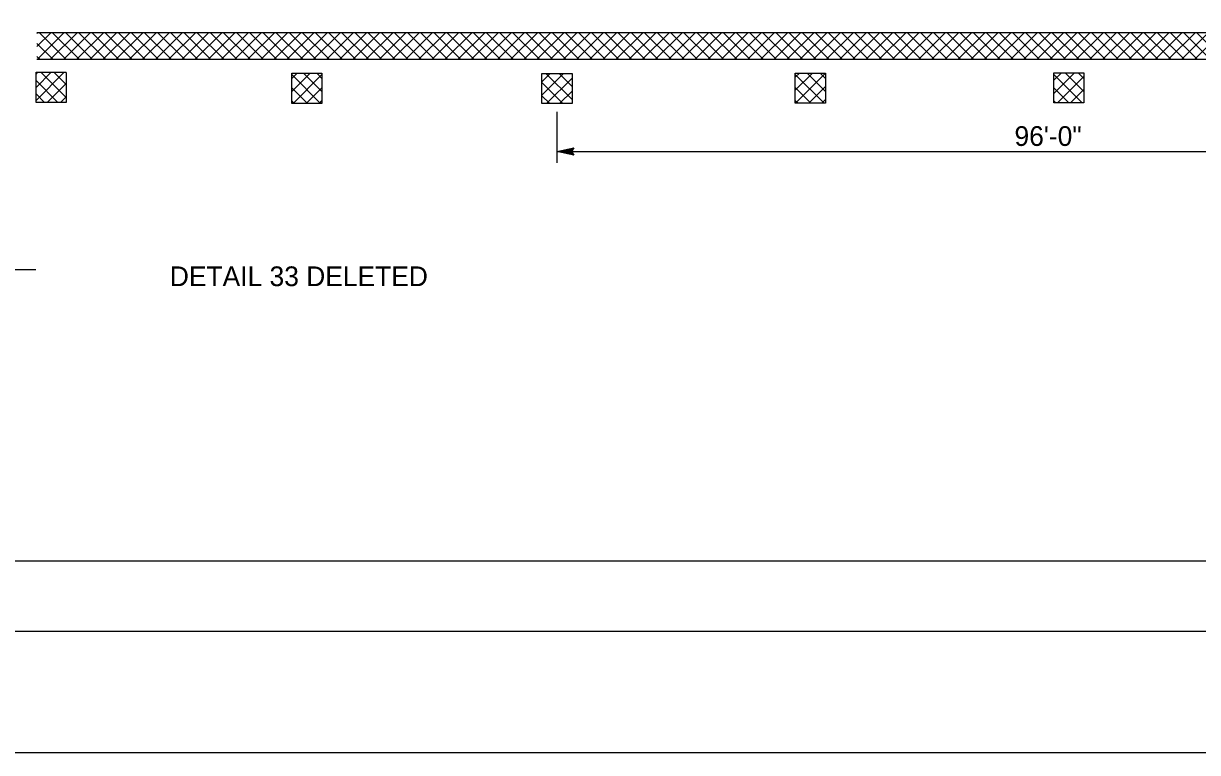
# Model space of a CAD drawing. Extents: x -893 to 867, y -474 to 712.
# Drawn here: x -305.4 to 111.1, y -474 to -215.2 of the extents above; entities that cross this region are included whole.
import ezdxf

# ---------------------------------------------------------------- set-up
doc = ezdxf.new("R2010")
doc.units = 0
for name, color, linetype in [('10 Sheet Format', 7, 'Continuous'), ('56 Stage 3 Anno', 7, 'Continuous'), ('57 Undefined', 7, 'Continuous'), ('60 Nongeo Data', 7, 'Continuous')]:
    doc.layers.add(name, color=color, linetype=linetype)

msp = doc.modelspace()

# ---------------------------------------------------------------- linework, layer by layer
at = {"layer": '10 Sheet Format'}
msp.add_line((-813.45, -406.04), (811.55, -406.04), dxfattribs=at)
for points in [[(-893.46, -474.05), (866.55, -474.05), (866.55, 711.96), (-893.46, 711.96)], [(-863.43, 668.96), (836.57, 668.96), (836.57, -431.04), (-863.43, -431.04)], [(-863.43, 668.96), (836.57, 668.96), (836.57, -431.04), (-863.43, -431.04)]]:
    msp.add_lwpolyline(points, close=True, dxfattribs=at)
at = {"layer": '56 Stage 3 Anno'}
for p, q in [((-116.2, -246.53), (-116.2, -264.64)), ((-116.2, -260.65), (-110.2, -259.32)), ((-110.2, -261.99), (-116.2, -260.65)), ((-116.2, -260.65), (-116.2, -260.65)), ((-116.2, -260.65), (244.25, -260.65)), ((-110.42, -261.64), (-114.82, -260.65)), ((-114.81, -260.65), (-110.43, -259.68)), ((-113.44, -260.66), (-110.61, -260.03)), ((-110.65, -261.28), (-113.44, -260.66)), ((-112.06, -260.66), (-110.85, -260.39)), ((-110.83, -260.93), (-112.06, -260.66)), ((-110.2, -259.32), (-111, -260.65)), ((-111, -260.65), (-110.2, -261.99)), ((-110.2, -259.32), (-110.2, -259.32)), ((-110.2, -261.99), (-110.2, -261.99))]:
    msp.add_line(p, q, dxfattribs=at)
at = {"layer": '57 Undefined'}
msp.add_line((-400.52, -302.56), (-301.09, -302.56), dxfattribs=at)
at = {"layer": '60 Nongeo Data'}
for p, q in [((-300.64, -218.37), (357.11, -218.37)), ((357.11, -228.03), (-300.64, -228.03)), ((-300.98, -232.53), (-290.28, -232.53)), ((-300.98, -243.23), (-300.98, -232.53)), ((-290.28, -232.63), (-290.28, -243.23)), ((-210.25, -232.87), (-199.55, -232.87)), ((-210.25, -243.57), (-210.25, -232.87)), ((-199.55, -232.87), (-199.55, -243.57)), ((-121.5, -232.98), (-110.8, -232.98)), ((-121.5, -243.67), (-121.5, -232.98)), ((-110.8, -232.98), (-110.8, -243.67)), ((-31.58, -232.82), (-20.89, -232.82)), ((-31.58, -243.52), (-31.58, -232.82)), ((-20.89, -232.82), (-20.89, -243.52)), ((60.11, -232.68), (70.81, -232.68)), ((60.11, -243.38), (60.11, -232.68)), ((70.81, -232.68), (70.81, -243.38)), ((-290.28, -243.23), (-300.98, -243.23)), ((-199.55, -243.57), (-210.25, -243.57)), ((-110.8, -243.67), (-121.5, -243.67)), ((-20.89, -243.52), (-31.58, -243.52)), ((70.81, -243.38), (60.11, -243.38))]:
    msp.add_line(p, q, dxfattribs=at)
for points in [[(-300.64, -223.39), (-295.62, -218.37)], [(-300.64, -218.73), (-300.29, -218.37)], [(-300.61, -228.03), (-290.96, -218.37)], [(-290.24, -228.03), (-299.89, -218.37)], [(-295.94, -228.03), (-286.29, -218.37)], [(-285.57, -228.03), (-295.22, -218.37)], [(-291.28, -228.03), (-281.62, -218.37)], [(-280.91, -228.03), (-290.56, -218.37)], [(-286.61, -228.03), (-276.96, -218.37)], [(-276.24, -228.03), (-285.89, -218.37)], [(-281.94, -228.03), (-272.29, -218.37)], [(-271.57, -228.03), (-281.22, -218.37)], [(-277.27, -228.03), (-267.62, -218.37)], [(-266.91, -228.03), (-276.56, -218.37)], [(-272.61, -228.03), (-262.96, -218.37)], [(-262.24, -228.03), (-271.89, -218.37)], [(-267.94, -228.03), (-258.29, -218.37)], [(-257.57, -228.03), (-267.22, -218.37)], [(-263.27, -228.03), (-253.62, -218.37)], [(-252.91, -228.03), (-262.56, -218.37)], [(-258.61, -228.03), (-248.96, -218.37)], [(-248.24, -228.03), (-257.89, -218.37)], [(-253.94, -228.03), (-244.29, -218.37)], [(-243.57, -228.03), (-253.22, -218.37)], [(-249.27, -228.03), (-239.62, -218.37)], [(-238.9, -228.03), (-248.56, -218.37)], [(-244.61, -228.03), (-234.96, -218.37)], [(-234.24, -228.03), (-243.89, -218.37)], [(-239.94, -228.03), (-230.29, -218.37)], [(-229.57, -228.03), (-239.22, -218.37)], [(-235.27, -228.03), (-225.62, -218.37)], [(-224.9, -228.03), (-234.55, -218.37)], [(-230.61, -228.03), (-220.95, -218.37)], [(-220.24, -228.03), (-229.89, -218.37)], [(-225.94, -228.03), (-216.29, -218.37)], [(-215.57, -228.03), (-225.22, -218.37)], [(-221.27, -228.03), (-211.62, -218.37)], [(-210.9, -228.03), (-220.55, -218.37)], [(-216.6, -228.03), (-206.95, -218.37)], [(-206.24, -228.03), (-215.89, -218.37)], [(-211.94, -228.03), (-202.29, -218.37)], [(-201.57, -228.03), (-211.22, -218.37)], [(-207.27, -228.03), (-197.62, -218.37)], [(-196.9, -228.03), (-206.55, -218.37)], [(-202.6, -228.03), (-192.95, -218.37)], [(-192.24, -228.03), (-201.89, -218.37)], [(-197.94, -228.03), (-188.29, -218.37)], [(-187.57, -228.03), (-197.22, -218.37)], [(-193.27, -228.03), (-183.62, -218.37)], [(-182.9, -228.03), (-192.55, -218.37)], [(-188.6, -228.03), (-178.95, -218.37)], [(-178.23, -228.03), (-187.89, -218.37)], [(-183.94, -228.03), (-174.29, -218.37)], [(-173.57, -228.03), (-183.22, -218.37)], [(-179.27, -228.03), (-169.62, -218.37)], [(-168.9, -228.03), (-178.55, -218.37)], [(-174.6, -228.03), (-164.95, -218.37)], [(-164.23, -228.03), (-173.88, -218.37)], [(-169.94, -228.03), (-160.28, -218.37)], [(-159.57, -228.03), (-169.22, -218.37)], [(-165.27, -228.03), (-155.62, -218.37)], [(-154.9, -228.03), (-164.55, -218.37)], [(-160.6, -228.03), (-150.95, -218.37)], [(-150.23, -228.03), (-159.88, -218.37)], [(-155.94, -228.03), (-146.28, -218.37)], [(-145.57, -228.03), (-155.22, -218.37)], [(-151.27, -228.03), (-141.62, -218.37)], [(-140.9, -228.03), (-150.55, -218.37)], [(-146.6, -228.03), (-136.95, -218.37)], [(-136.23, -228.03), (-145.88, -218.37)], [(-141.93, -228.03), (-132.28, -218.37)], [(-131.57, -228.03), (-141.22, -218.37)], [(-137.27, -228.03), (-127.62, -218.37)], [(-126.9, -228.03), (-136.55, -218.37)], [(-132.6, -228.03), (-122.95, -218.37)], [(-122.23, -228.03), (-131.88, -218.37)], [(-127.93, -228.03), (-118.28, -218.37)], [(-117.57, -228.03), (-127.22, -218.37)], [(-123.27, -228.03), (-113.62, -218.37)], [(-112.9, -228.03), (-122.55, -218.37)], [(-118.6, -228.03), (-108.95, -218.37)], [(-108.23, -228.03), (-117.88, -218.37)], [(-113.93, -228.03), (-104.28, -218.37)], [(-103.56, -228.03), (-113.22, -218.37)], [(-109.27, -228.03), (-99.62, -218.37)], [(-98.9, -228.03), (-108.55, -218.37)], [(-104.6, -228.03), (-94.95, -218.37)], [(-94.23, -228.03), (-103.88, -218.37)], [(-99.93, -228.03), (-90.28, -218.37)], [(-89.56, -228.03), (-99.21, -218.37)], [(-95.27, -228.03), (-85.61, -218.37)], [(-84.9, -228.03), (-94.55, -218.37)], [(-90.6, -228.03), (-80.95, -218.37)], [(-80.23, -228.03), (-89.88, -218.37)], [(-85.93, -228.03), (-76.28, -218.37)], [(-75.56, -228.03), (-85.21, -218.37)], [(-81.26, -228.03), (-71.61, -218.37)], [(-70.9, -228.03), (-80.55, -218.37)], [(-76.6, -228.03), (-66.95, -218.37)], [(-66.23, -228.03), (-75.88, -218.37)], [(-71.93, -228.03), (-62.28, -218.37)], [(-61.56, -228.03), (-71.21, -218.37)], [(-67.26, -228.03), (-57.61, -218.37)], [(-56.9, -228.03), (-66.55, -218.37)], [(-62.6, -228.03), (-52.95, -218.37)], [(-52.23, -228.03), (-61.88, -218.37)], [(-57.93, -228.03), (-48.28, -218.37)], [(-47.56, -228.03), (-57.21, -218.37)], [(-53.26, -228.03), (-43.61, -218.37)], [(-42.89, -228.03), (-52.55, -218.37)], [(-48.6, -228.03), (-38.95, -218.37)], [(-38.23, -228.03), (-47.88, -218.37)], [(-43.93, -228.03), (-34.28, -218.37)], [(-33.56, -228.03), (-43.21, -218.37)], [(-39.26, -228.03), (-29.61, -218.37)], [(-28.89, -228.03), (-38.54, -218.37)], [(-34.6, -228.03), (-24.94, -218.37)], [(-24.23, -228.03), (-33.88, -218.37)], [(-29.93, -228.03), (-20.28, -218.37)], [(-19.56, -228.03), (-29.21, -218.37)], [(-25.26, -228.03), (-15.61, -218.37)], [(-14.89, -228.03), (-24.54, -218.37)], [(-20.59, -228.03), (-10.94, -218.37)], [(-10.23, -228.03), (-19.88, -218.37)], [(-15.93, -228.03), (-6.28, -218.37)], [(-5.56, -228.03), (-15.21, -218.37)], [(-11.26, -228.03), (-1.61, -218.37)], [(-0.89, -228.03), (-10.54, -218.37)], [(-6.59, -228.03), (3.06, -218.37)], [(3.77, -228.03), (-5.88, -218.37)], [(-1.93, -228.03), (7.72, -218.37)], [(8.44, -228.03), (-1.21, -218.37)], [(2.74, -228.03), (12.39, -218.37)], [(13.11, -228.03), (3.46, -218.37)], [(7.41, -228.03), (17.06, -218.37)], [(17.78, -228.03), (8.12, -218.37)], [(12.07, -228.03), (21.72, -218.37)], [(22.44, -228.03), (12.79, -218.37)], [(16.74, -228.03), (26.39, -218.37)], [(27.11, -228.03), (17.46, -218.37)], [(21.41, -228.03), (31.06, -218.37)], [(31.78, -228.03), (22.12, -218.37)], [(26.07, -228.03), (35.72, -218.37)], [(36.44, -228.03), (26.79, -218.37)], [(30.74, -228.03), (40.39, -218.37)], [(41.11, -228.03), (31.46, -218.37)], [(35.41, -228.03), (45.06, -218.37)], [(45.78, -228.03), (36.13, -218.37)], [(40.07, -228.03), (49.73, -218.37)], [(50.44, -228.03), (40.79, -218.37)], [(44.74, -228.03), (54.39, -218.37)], [(55.11, -228.03), (45.46, -218.37)], [(49.41, -228.03), (59.06, -218.37)], [(59.78, -228.03), (50.13, -218.37)], [(54.08, -228.03), (63.73, -218.37)], [(64.44, -228.03), (54.79, -218.37)], [(58.74, -228.03), (68.39, -218.37)], [(69.11, -228.03), (59.46, -218.37)], [(63.41, -228.03), (73.06, -218.37)], [(73.78, -228.03), (64.13, -218.37)], [(68.08, -228.03), (77.73, -218.37)], [(78.44, -228.03), (68.79, -218.37)], [(72.74, -228.03), (82.39, -218.37)], [(83.11, -228.03), (73.46, -218.37)], [(77.41, -228.03), (87.06, -218.37)], [(87.78, -228.03), (78.13, -218.37)], [(82.08, -228.03), (91.73, -218.37)], [(92.45, -228.03), (82.79, -218.37)], [(86.74, -228.03), (96.39, -218.37)], [(97.11, -228.03), (87.46, -218.37)], [(91.41, -228.03), (101.06, -218.37)], [(101.78, -228.03), (92.13, -218.37)], [(96.08, -228.03), (105.73, -218.37)], [(106.45, -228.03), (96.79, -218.37)], [(100.74, -228.03), (110.4, -218.37)], [(111.11, -228.03), (101.46, -218.37)], [(105.41, -228.03), (115.06, -218.37)], [(115.78, -228.03), (106.13, -218.37)], [(110.08, -228.03), (119.73, -218.37)], [(120.45, -228.03), (110.8, -218.37)], [(-294.91, -228.03), (-300.64, -222.29)], [(-299.57, -228.03), (-300.64, -226.96)], [(-300.98, -242.56), (-290.95, -232.53)], [(-300.98, -237.89), (-295.62, -232.53)], [(-300.98, -233.23), (-300.29, -232.53)], [(-290.28, -241.53), (-299.28, -232.53)], [(-290.28, -236.86), (-294.62, -232.53)], [(-210.25, -239.4), (-203.72, -232.87)], [(-210.25, -234.73), (-208.38, -232.87)], [(-199.55, -239.37), (-206.04, -232.87)], [(-199.55, -234.7), (-201.38, -232.87)], [(-121.5, -240.61), (-113.87, -232.98)], [(-121.5, -235.94), (-118.54, -232.98)], [(-110.8, -242.25), (-120.08, -232.98)], [(-110.8, -237.59), (-115.41, -232.98)], [(-31.58, -238.92), (-25.48, -232.82)], [(-31.58, -234.25), (-30.15, -232.82)], [(-31.51, -243.52), (-20.89, -232.89)], [(-20.89, -239.36), (-27.42, -232.82)], [(-20.89, -234.69), (-22.75, -232.82)], [(60.11, -240.05), (67.48, -232.68)], [(60.11, -235.38), (62.81, -232.68)], [(70.81, -239.38), (64.11, -232.68)], [(70.81, -234.71), (68.77, -232.68)], [(-293.25, -243.23), (-300.98, -235.5)], [(-296.98, -243.23), (-290.28, -236.53)], [(-200.01, -243.57), (-210.25, -233.34)], [(-209.75, -243.57), (-199.55, -233.37)], [(-114.05, -243.67), (-121.5, -236.22)], [(-119.9, -243.67), (-110.8, -234.58)], [(-21.39, -243.52), (-31.58, -233.33)], [(70.14, -243.38), (60.11, -233.35)], [(61.45, -243.38), (70.81, -234.02)], [(-297.92, -243.23), (-300.98, -240.17)], [(-292.32, -243.23), (-290.28, -241.2)], [(-204.68, -243.57), (-210.25, -238)], [(-205.08, -243.57), (-199.55, -238.04)], [(-118.72, -243.67), (-121.5, -240.89)], [(-115.23, -243.67), (-110.8, -239.24)], [(-26.06, -243.52), (-31.58, -237.99)], [(-26.84, -243.52), (-20.89, -237.56)], [(65.47, -243.38), (60.11, -238.01)], [(66.11, -243.38), (70.81, -238.68)], [(-209.35, -243.57), (-210.25, -242.67)], [(-200.41, -243.57), (-199.55, -242.7)], [(-30.72, -243.52), (-31.58, -242.66)], [(-22.18, -243.52), (-20.89, -242.22)], [(60.8, -243.38), (60.11, -242.68)], [(70.78, -243.38), (70.81, -243.35)]]:
    msp.add_lwpolyline(points, dxfattribs=at)

# ---------------------------------------------------------------- texts
at = {"layer": '57 Undefined'}
for s, p in [('96\'-0"', (46.18, -258.68)), ('DETAIL 33 DELETED ', (-253.5, -308.46))]:
    msp.add_text(s, height=7, dxfattribs=at).set_placement(p)

doc.saveas('drawing.dxf')
